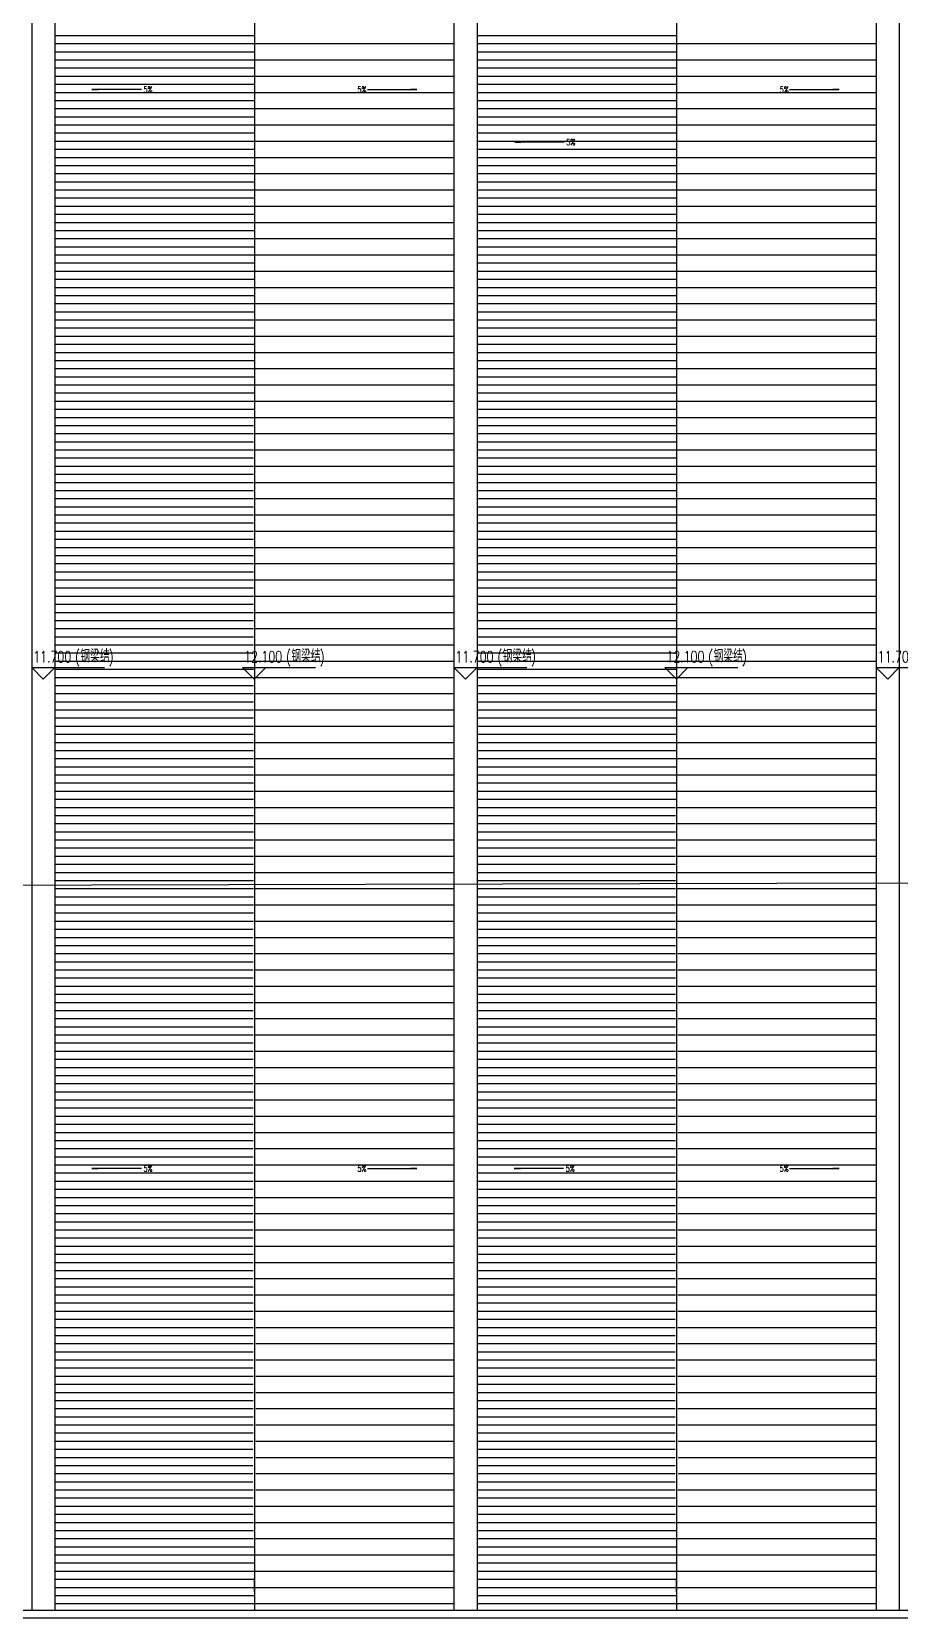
# Model space of a CAD drawing. Extents: x -474411 to 577939, y 0 to 1014176.
# Drawn here: x 305596 to 339496, y 741120 to 803116 of the extents above; entities that cross this region are included whole.
import ezdxf

# ---------------------------------------------------------------- set-up
doc = ezdxf.new("R2010")
doc.units = 0
doc.header["$LTSCALE"] = 1000
doc.header["$MEASUREMENT"] = 0
for name, color, linetype in [('A-AXIS-DP', 126, 'Continuous'), ('A-AXIS-SYMB', 3, 'Continuous'), ('A-HATCH-2', 251, 'Continuous'), ('A-LIN-V', 9, 'Continuous'), ('A-SFCE', 30, 'Continuous'), ('PUB_TEXT', 7, 'Continuous'), ('照明-灯具', 3, 'Continuous')]:
    doc.layers.add(name, color=color, linetype=linetype)
doc.styles.add('_TCH_DIM', font='SIMPLEX', dxfattribs={"bigfont": 'GBCBIG'})

msp = doc.modelspace()

# ---------------------------------------------------------------- linework, layer by layer
at = {"layer": 'A-AXIS-DP', "color": 8}
for p, q in [((314295.8, 742150), (314295.8, 742670)), ((314295.8, 742150), (314295.8, 742670)), ((330795.8, 742150), (330795.8, 742670)), ((330795.8, 742150), (330795.8, 742670))]:
    msp.add_line(p, q, dxfattribs=at)
at = {"layer": 'A-AXIS-SYMB', "color": 8}
for p, q in [((309880, 800852.9), (307950, 800852.9)), ((307950, 800852.9), (308190, 800852.9)), ((318711.6, 800852.9), (320641.6, 800852.9)), ((320641.6, 800852.9), (320401.6, 800852.9)), ((335211.6, 800852.9), (337141.6, 800852.9)), ((337141.6, 800852.9), (336901.6, 800852.9)), ((326400, 798802.9), (324470, 798802.9)), ((324470, 798802.9), (324710, 798802.9)), ((306045.8, 777820), (305595.8, 778270)), ((305595.8, 778270), (308445.8, 778270)), ((306045.8, 777820), (306495.8, 778270)), ((314287.4, 777820), (313837.4, 778270)), ((313837.4, 778270), (316687.4, 778270)), ((314287.4, 777820), (314737.4, 778270)), ((322545.8, 777820), (322095.8, 778270)), ((322095.8, 778270), (324945.8, 778270)), ((322545.8, 777820), (322995.8, 778270)), ((330787.4, 777820), (330337.4, 778270)), ((330337.4, 778270), (333187.4, 778270)), ((330787.4, 777820), (331237.4, 778270)), ((339045.8, 777820), (338595.8, 778270)), ((338595.8, 778270), (341445.8, 778270)), ((339045.8, 777820), (339495.8, 778270)), ((309880, 758691.6), (307950, 758691.6)), ((307950, 758691.6), (308190, 758691.6)), ((318711.6, 758691.6), (320641.6, 758691.6)), ((320641.6, 758691.6), (320401.6, 758691.6)), ((326380, 758691.6), (324450, 758691.6)), ((324450, 758691.6), (324690, 758691.6)), ((335211.6, 758691.6), (337141.6, 758691.6)), ((337141.6, 758691.6), (336901.6, 758691.6))]:
    msp.add_line(p, q, dxfattribs=at)
at = {"layer": 'A-HATCH-2', "color": 8, "linetype": 'Continuous'}
for p, q in [((314277.9, 802957.5), (306495.8, 802957.5)), ((330777.9, 802957.5), (322995.8, 802957.5)), ((314277.7, 802640), (306495.8, 802640)), ((314277.5, 802322.5), (306495.8, 802322.5)), ((322095.8, 802640), (314313.9, 802640)), ((330777.7, 802640), (322995.8, 802640)), ((330777.5, 802322.5), (322995.8, 802322.5)), ((338595.8, 802640), (330813.9, 802640)), ((314277.3, 802005), (306495.8, 802005)), ((314277.1, 801687.5), (306495.8, 801687.5)), ((322095.8, 802005), (314314.4, 802005)), ((330777.3, 802005), (322995.8, 802005)), ((330777.1, 801687.5), (322995.8, 801687.5)), ((338595.8, 802005), (330814.4, 802005)), ((314276.9, 801370), (306495.8, 801370)), ((314276.7, 801052.5), (306495.8, 801052.5)), ((322095.8, 801370), (314314.8, 801370)), ((330776.9, 801370), (322995.8, 801370)), ((330776.7, 801052.5), (322995.8, 801052.5)), ((338595.8, 801370), (330814.8, 801370)), ((314276.4, 800735), (306495.8, 800735)), ((314276.2, 800417.5), (306495.8, 800417.5)), ((322095.8, 800735), (314315.2, 800735)), ((330776.4, 800735), (322995.8, 800735)), ((330776.2, 800417.5), (322995.8, 800417.5)), ((338595.8, 800735), (330815.2, 800735)), ((314276, 800100), (306495.8, 800100)), ((314275.8, 799782.5), (306495.8, 799782.5)), ((322095.8, 800100), (314315.6, 800100)), ((330776, 800100), (322995.8, 800100)), ((330775.8, 799782.5), (322995.8, 799782.5)), ((338595.8, 800100), (330815.6, 800100)), ((314275.6, 799465), (306495.8, 799465)), ((314275.4, 799147.5), (306495.8, 799147.5)), ((322095.8, 799465), (314316, 799465)), ((330775.6, 799465), (322995.8, 799465)), ((330775.4, 799147.5), (322995.8, 799147.5)), ((338595.8, 799465), (330816, 799465)), ((314275.2, 798830), (306495.8, 798830)), ((314275, 798512.5), (306495.8, 798512.5)), ((322095.8, 798830), (314316.4, 798830)), ((330775.2, 798830), (322995.8, 798830)), ((330775, 798512.5), (322995.8, 798512.5)), ((338595.8, 798830), (330816.4, 798830)), ((314274.8, 798195), (306495.8, 798195)), ((322095.8, 798195), (314316.8, 798195)), ((330774.8, 798195), (322995.8, 798195)), ((338595.8, 798195), (330816.8, 798195)), ((314274.6, 797877.5), (306495.8, 797877.5)), ((314274.4, 797560), (306495.8, 797560)), ((322095.8, 797560), (314317.3, 797560)), ((330774.6, 797877.5), (322995.8, 797877.5)), ((330774.4, 797560), (322995.8, 797560)), ((338595.8, 797560), (330817.3, 797560)), ((314274.2, 797242.5), (306495.8, 797242.5)), ((314274, 796925), (306495.8, 796925)), ((322095.8, 796925), (314317.7, 796925)), ((330774.2, 797242.5), (322995.8, 797242.5)), ((330774, 796925), (322995.8, 796925)), ((338595.8, 796925), (330817.7, 796925)), ((314273.8, 796607.5), (306495.8, 796607.5)), ((314273.5, 796290), (306495.8, 796290)), ((322095.8, 796290), (314318.1, 796290)), ((330773.8, 796607.5), (322995.8, 796607.5)), ((330773.5, 796290), (322995.8, 796290)), ((338595.8, 796290), (330818.1, 796290)), ((314273.3, 795972.5), (306495.8, 795972.5)), ((314273.1, 795655), (306495.8, 795655)), ((322095.8, 795655), (314318.5, 795655)), ((330773.3, 795972.5), (322995.8, 795972.5)), ((330773.1, 795655), (322995.8, 795655)), ((338595.8, 795655), (330818.5, 795655)), ((314272.9, 795337.5), (306495.8, 795337.5)), ((314272.7, 795020), (306495.8, 795020)), ((322095.8, 795020), (314318.9, 795020)), ((330772.9, 795337.5), (322995.8, 795337.5)), ((330772.7, 795020), (322995.8, 795020)), ((338595.8, 795020), (330818.9, 795020)), ((314272.5, 794702.5), (306495.8, 794702.5)), ((314272.3, 794385), (306495.8, 794385)), ((322095.8, 794385), (314319.3, 794385)), ((330772.5, 794702.5), (322995.8, 794702.5)), ((330772.3, 794385), (322995.8, 794385)), ((338595.8, 794385), (330819.3, 794385)), ((314272.1, 794067.5), (306495.8, 794067.5)), ((314271.9, 793750), (306495.8, 793750)), ((322095.8, 793750), (314319.7, 793750)), ((330772.1, 794067.5), (322995.8, 794067.5)), ((330771.9, 793750), (322995.8, 793750)), ((338595.8, 793750), (330819.7, 793750)), ((314271.7, 793432.5), (306495.8, 793432.5)), ((314271.5, 793115), (306495.8, 793115)), ((322095.8, 793115), (314320.2, 793115)), ((330771.7, 793432.5), (322995.8, 793432.5)), ((330771.5, 793115), (322995.8, 793115)), ((338595.8, 793115), (330820.2, 793115)), ((314271.3, 792797.5), (306495.8, 792797.5)), ((314271.1, 792480), (306495.8, 792480)), ((322095.8, 792480), (314320.6, 792480)), ((330771.3, 792797.5), (322995.8, 792797.5)), ((330771.1, 792480), (322995.8, 792480)), ((338595.8, 792480), (330820.6, 792480)), ((314270.9, 792162.5), (306495.8, 792162.5)), ((314270.6, 791845), (306495.8, 791845)), ((322095.8, 791845), (314321, 791845)), ((330770.9, 792162.5), (322995.8, 792162.5)), ((330770.6, 791845), (322995.8, 791845)), ((338595.8, 791845), (330821, 791845)), ((314270.4, 791527.5), (306495.8, 791527.5)), ((314270.2, 791210), (306495.8, 791210)), ((322095.8, 791210), (314321.4, 791210)), ((330770.4, 791527.5), (322995.8, 791527.5)), ((330770.2, 791210), (322995.8, 791210)), ((338595.8, 791210), (330821.4, 791210)), ((314270, 790892.5), (306495.8, 790892.5)), ((314269.8, 790575), (306495.8, 790575)), ((322095.8, 790575), (314321.8, 790575)), ((330770, 790892.5), (322995.8, 790892.5)), ((330769.8, 790575), (322995.8, 790575)), ((338595.8, 790575), (330821.8, 790575)), ((314269.6, 790257.5), (306495.8, 790257.5)), ((314269.4, 789940), (306495.8, 789940)), ((322095.8, 789940), (314322.2, 789940)), ((330769.6, 790257.5), (322995.8, 790257.5)), ((330769.4, 789940), (322995.8, 789940)), ((338595.8, 789940), (330822.2, 789940)), ((314269.2, 789622.5), (306495.8, 789622.5)), ((314269, 789305), (306495.8, 789305)), ((322095.8, 789305), (314322.6, 789305)), ((330769.2, 789622.5), (322995.8, 789622.5)), ((330769, 789305), (322995.8, 789305)), ((338595.8, 789305), (330822.6, 789305)), ((314268.8, 788987.5), (306495.8, 788987.5)), ((314268.6, 788670), (306495.8, 788670)), ((322095.8, 788670), (314323.1, 788670)), ((330768.8, 788987.5), (322995.8, 788987.5)), ((330768.6, 788670), (322995.8, 788670)), ((338595.8, 788670), (330823.1, 788670)), ((314268.4, 788352.5), (306495.8, 788352.5)), ((314268.2, 788035), (306495.8, 788035)), ((322095.8, 788035), (314323.5, 788035)), ((330768.4, 788352.5), (322995.8, 788352.5)), ((330768.2, 788035), (322995.8, 788035)), ((338595.8, 788035), (330823.5, 788035)), ((314268, 787717.5), (306495.8, 787717.5)), ((314267.7, 787400), (306495.8, 787400)), ((322095.8, 787400), (314323.9, 787400)), ((330768, 787717.5), (322995.8, 787717.5)), ((330767.7, 787400), (322995.8, 787400)), ((338595.8, 787400), (330823.9, 787400)), ((314267.5, 787082.5), (306495.8, 787082.5)), ((314267.3, 786765), (306495.8, 786765)), ((322095.8, 786765), (314324.3, 786765)), ((330767.5, 787082.5), (322995.8, 787082.5)), ((330767.3, 786765), (322995.8, 786765)), ((338595.8, 786765), (330824.3, 786765)), ((314267.1, 786447.5), (306495.8, 786447.5)), ((314266.9, 786130), (306495.8, 786130)), ((322095.8, 786130), (314324.7, 786130)), ((330767.1, 786447.5), (322995.8, 786447.5)), ((330766.9, 786130), (322995.8, 786130)), ((338595.8, 786130), (330824.7, 786130)), ((314266.7, 785812.5), (306495.8, 785812.5)), ((314266.5, 785495), (306495.8, 785495)), ((322095.8, 785495), (314325.1, 785495)), ((330766.7, 785812.5), (322995.8, 785812.5)), ((330766.5, 785495), (322995.8, 785495)), ((338595.8, 785495), (330825.1, 785495)), ((314266.3, 785177.5), (306495.8, 785177.5)), ((330766.3, 785177.5), (322995.8, 785177.5)), ((314266.1, 784860), (306495.8, 784860)), ((314265.9, 784542.5), (306495.8, 784542.5)), ((322095.8, 784860), (314325.5, 784860)), ((330766.1, 784860), (322995.8, 784860)), ((330765.9, 784542.5), (322995.8, 784542.5)), ((338595.8, 784860), (330825.5, 784860)), ((314265.7, 784225), (306495.8, 784225)), ((314265.5, 783907.5), (306495.8, 783907.5)), ((322095.8, 784225), (314326, 784225)), ((330765.7, 784225), (322995.8, 784225)), ((330765.5, 783907.5), (322995.8, 783907.5)), ((338595.8, 784225), (330826, 784225)), ((314265.3, 783590), (306495.8, 783590)), ((314265.1, 783272.5), (306495.8, 783272.5)), ((322095.8, 783590), (314326.4, 783590)), ((330765.3, 783590), (322995.8, 783590)), ((330765.1, 783272.5), (322995.8, 783272.5)), ((338595.8, 783590), (330826.4, 783590)), ((314264.8, 782955), (306495.8, 782955)), ((314264.6, 782637.5), (306495.8, 782637.5)), ((322095.8, 782955), (314326.8, 782955)), ((330764.8, 782955), (322995.8, 782955)), ((330764.6, 782637.5), (322995.8, 782637.5)), ((338595.8, 782955), (330826.8, 782955)), ((314264.4, 782320), (306495.8, 782320)), ((314264.2, 782002.5), (306495.8, 782002.5)), ((322095.8, 782320), (314327.2, 782320)), ((330764.4, 782320), (322995.8, 782320)), ((330764.2, 782002.5), (322995.8, 782002.5)), ((338595.8, 782320), (330827.2, 782320)), ((314264, 781685), (306495.8, 781685)), ((314263.8, 781367.5), (306495.8, 781367.5)), ((322095.8, 781685), (314327.6, 781685)), ((330764, 781685), (322995.8, 781685)), ((330763.8, 781367.5), (322995.8, 781367.5)), ((338595.8, 781685), (330827.6, 781685)), ((314263.6, 781050), (306495.8, 781050)), ((314263.4, 780732.5), (306495.8, 780732.5)), ((322095.8, 781050), (314328, 781050)), ((330763.6, 781050), (322995.8, 781050)), ((330763.4, 780732.5), (322995.8, 780732.5)), ((338595.8, 781050), (330828, 781050)), ((314263.2, 780415), (306495.8, 780415)), ((314263, 780097.5), (306495.8, 780097.5)), ((322095.8, 780415), (314328.4, 780415)), ((330763.2, 780415), (322995.8, 780415)), ((330763, 780097.5), (322995.8, 780097.5)), ((338595.8, 780415), (330828.4, 780415)), ((314262.8, 779780), (306495.8, 779780)), ((314262.6, 779462.5), (306495.8, 779462.5)), ((322095.8, 779780), (314328.9, 779780)), ((330762.8, 779780), (322995.8, 779780)), ((330762.6, 779462.5), (322995.8, 779462.5)), ((338595.8, 779780), (330828.9, 779780)), ((314262.4, 779145), (306495.8, 779145)), ((314262.2, 778827.5), (306495.8, 778827.5)), ((322095.8, 779145), (314329.3, 779145)), ((330762.4, 779145), (322995.8, 779145)), ((330762.2, 778827.5), (322995.8, 778827.5)), ((338595.8, 779145), (330829.3, 779145)), ((314261.9, 778510), (306495.8, 778510)), ((314261.7, 778192.5), (306495.8, 778192.5)), ((322095.8, 778510), (314329.7, 778510)), ((330761.9, 778510), (322995.8, 778510)), ((330761.7, 778192.5), (322995.8, 778192.5)), ((338595.8, 778510), (330829.7, 778510)), ((314261.5, 777875), (306495.8, 777875)), ((314261.3, 777557.5), (306495.8, 777557.5)), ((322095.8, 777875), (314330.1, 777875)), ((330761.5, 777875), (322995.8, 777875)), ((330761.3, 777557.5), (322995.8, 777557.5)), ((338595.8, 777875), (330830.1, 777875)), ((314261.1, 777240), (306495.8, 777240)), ((314260.9, 776922.5), (306495.8, 776922.5)), ((322095.8, 777240), (314330.5, 777240)), ((330761.1, 777240), (322995.8, 777240)), ((330760.9, 776922.5), (322995.8, 776922.5)), ((338595.8, 777240), (330830.5, 777240)), ((314260.7, 776605), (306495.8, 776605)), ((314260.5, 776287.5), (306495.8, 776287.5)), ((322095.8, 776605), (314330.9, 776605)), ((330760.7, 776605), (322995.8, 776605)), ((330760.5, 776287.5), (322995.8, 776287.5)), ((338595.8, 776605), (330830.9, 776605)), ((314260.3, 775970), (306495.8, 775970)), ((314260.1, 775652.5), (306495.8, 775652.5)), ((322095.8, 775970), (314331.3, 775970)), ((330760.3, 775970), (322995.8, 775970)), ((330760.1, 775652.5), (322995.8, 775652.5)), ((338595.8, 775970), (330831.3, 775970)), ((314259.9, 775335), (306495.8, 775335)), ((314259.7, 775017.5), (306495.8, 775017.5)), ((322095.8, 775335), (314331.8, 775335)), ((330759.9, 775335), (322995.8, 775335)), ((330759.7, 775017.5), (322995.8, 775017.5)), ((338595.8, 775335), (330831.8, 775335)), ((314259.5, 774700), (306495.8, 774700)), ((314259.3, 774382.5), (306495.8, 774382.5)), ((322095.8, 774700), (314332.2, 774700)), ((330759.5, 774700), (322995.8, 774700)), ((330759.3, 774382.5), (322995.8, 774382.5)), ((338595.8, 774700), (330832.2, 774700)), ((314259, 774065), (306495.8, 774065)), ((314258.8, 773747.5), (306495.8, 773747.5)), ((322095.8, 774065), (314332.6, 774065)), ((330759, 774065), (322995.8, 774065)), ((330758.8, 773747.5), (322995.8, 773747.5)), ((338595.8, 774065), (330832.6, 774065)), ((314258.6, 773430), (306495.8, 773430)), ((314258.4, 773112.5), (306495.8, 773112.5)), ((322095.8, 773430), (314333, 773430)), ((330758.6, 773430), (322995.8, 773430)), ((330758.4, 773112.5), (322995.8, 773112.5)), ((338595.8, 773430), (330833, 773430)), ((314258.2, 772795), (306495.8, 772795)), ((314258, 772477.5), (306495.8, 772477.5)), ((322095.8, 772795), (314333.4, 772795)), ((330758.2, 772795), (322995.8, 772795)), ((330758, 772477.5), (322995.8, 772477.5)), ((338595.8, 772795), (330833.4, 772795)), ((314257.8, 772160), (306495.8, 772160)), ((322095.8, 772160), (314333.8, 772160)), ((330757.8, 772160), (322995.8, 772160)), ((338595.8, 772160), (330833.8, 772160)), ((314257.6, 771842.5), (306495.8, 771842.5)), ((314257.4, 771525), (306495.8, 771525)), ((322095.8, 771525), (314334.2, 771525)), ((330757.6, 771842.5), (322995.8, 771842.5)), ((330757.4, 771525), (322995.8, 771525)), ((338595.8, 771525), (330834.2, 771525)), ((314257.2, 771207.5), (306495.8, 771207.5)), ((314257, 770890), (306495.8, 770890)), ((322095.8, 770890), (314334.7, 770890)), ((330757.2, 771207.5), (322995.8, 771207.5)), ((330757, 770890), (322995.8, 770890)), ((338595.8, 770890), (330834.7, 770890)), ((314256.8, 770572.5), (306495.8, 770572.5)), ((314256.6, 770255), (306495.8, 770255)), ((322095.8, 770255), (314335.1, 770255)), ((330756.8, 770572.5), (322995.8, 770572.5)), ((330756.6, 770255), (322995.8, 770255)), ((338595.8, 770255), (330835.1, 770255)), ((314256.4, 769937.5), (306495.8, 769937.5)), ((314256.1, 769620), (306495.8, 769620)), ((322095.8, 769620), (314335.5, 769620)), ((330756.4, 769937.5), (322995.8, 769937.5)), ((330756.1, 769620), (322995.8, 769620)), ((338595.8, 769620), (330835.5, 769620)), ((314255.9, 769302.5), (306495.8, 769302.5)), ((314255.7, 768985), (306495.8, 768985)), ((322095.8, 768985), (314335.9, 768985)), ((330755.9, 769302.5), (322995.8, 769302.5)), ((330755.7, 768985), (322995.8, 768985)), ((338595.8, 768985), (330835.9, 768985)), ((314255.5, 768667.5), (306495.8, 768667.5)), ((314255.3, 768350), (306495.8, 768350)), ((322095.8, 768350), (314336.3, 768350)), ((330755.5, 768667.5), (322995.8, 768667.5)), ((330755.3, 768350), (322995.8, 768350)), ((338595.8, 768350), (330836.3, 768350)), ((314255.1, 768032.5), (306495.8, 768032.5)), ((314254.9, 767715), (306495.8, 767715)), ((322095.8, 767715), (314336.7, 767715)), ((330755.1, 768032.5), (322995.8, 768032.5)), ((330754.9, 767715), (322995.8, 767715)), ((338595.8, 767715), (330836.7, 767715)), ((314254.7, 767397.5), (306495.8, 767397.5)), ((314254.5, 767080), (306495.8, 767080)), ((322095.8, 767080), (314337.1, 767080)), ((330754.7, 767397.5), (322995.8, 767397.5)), ((330754.5, 767080), (322995.8, 767080)), ((338595.8, 767080), (330837.1, 767080)), ((314254.3, 766762.5), (306495.8, 766762.5)), ((314254.1, 766445), (306495.8, 766445)), ((322095.8, 766445), (314337.6, 766445)), ((330754.3, 766762.5), (322995.8, 766762.5)), ((330754.1, 766445), (322995.8, 766445)), ((338595.8, 766445), (330837.6, 766445)), ((314253.9, 766127.5), (306495.8, 766127.5)), ((314253.7, 765810), (306495.8, 765810)), ((322095.8, 765810), (314338, 765810)), ((330753.9, 766127.5), (322995.8, 766127.5)), ((330753.7, 765810), (322995.8, 765810)), ((338595.8, 765810), (330838, 765810)), ((314253.5, 765492.5), (306495.8, 765492.5)), ((314253.3, 765175), (306495.8, 765175)), ((322095.8, 765175), (314338.4, 765175)), ((330753.5, 765492.5), (322995.8, 765492.5)), ((330753.3, 765175), (322995.8, 765175)), ((338595.8, 765175), (330838.4, 765175)), ((314253, 764857.5), (306495.8, 764857.5)), ((314252.8, 764540), (306495.8, 764540)), ((322095.8, 764540), (314338.8, 764540)), ((330753, 764857.5), (322995.8, 764857.5)), ((330752.8, 764540), (322995.8, 764540)), ((338595.8, 764540), (330838.8, 764540)), ((314252.6, 764222.5), (306495.8, 764222.5)), ((314252.4, 763905), (306495.8, 763905)), ((322095.8, 763905), (314339.2, 763905)), ((330752.6, 764222.5), (322995.8, 764222.5)), ((330752.4, 763905), (322995.8, 763905)), ((338595.8, 763905), (330839.2, 763905)), ((314252.2, 763587.5), (306495.8, 763587.5)), ((314252, 763270), (306495.8, 763270)), ((322095.8, 763270), (314339.6, 763270)), ((330752.2, 763587.5), (322995.8, 763587.5)), ((330752, 763270), (322995.8, 763270)), ((338595.8, 763270), (330839.6, 763270)), ((314251.8, 762952.5), (306495.8, 762952.5)), ((314251.6, 762635), (306495.8, 762635)), ((322095.8, 762635), (314340, 762635)), ((330751.8, 762952.5), (322995.8, 762952.5)), ((330751.6, 762635), (322995.8, 762635)), ((338595.8, 762635), (330840, 762635)), ((314251.4, 762317.5), (306495.8, 762317.5)), ((314251.2, 762000), (306495.8, 762000)), ((322095.8, 762000), (314340.5, 762000)), ((330751.4, 762317.5), (322995.8, 762317.5)), ((330751.2, 762000), (322995.8, 762000)), ((338595.8, 762000), (330840.5, 762000)), ((314251, 761682.5), (306495.8, 761682.5)), ((314250.8, 761365), (306495.8, 761365)), ((322095.8, 761365), (314340.9, 761365)), ((330751, 761682.5), (322995.8, 761682.5)), ((330750.8, 761365), (322995.8, 761365)), ((338595.8, 761365), (330840.9, 761365)), ((314250.6, 761047.5), (306495.8, 761047.5)), ((314250.4, 760730), (306495.8, 760730)), ((322095.8, 760730), (314341.3, 760730)), ((330750.6, 761047.5), (322995.8, 761047.5)), ((330750.4, 760730), (322995.8, 760730)), ((338595.8, 760730), (330841.3, 760730)), ((314250.1, 760412.5), (306495.8, 760412.5)), ((314249.9, 760095), (306495.8, 760095)), ((322095.8, 760095), (314341.7, 760095)), ((330750.1, 760412.5), (322995.8, 760412.5)), ((330749.9, 760095), (322995.8, 760095)), ((338595.8, 760095), (330841.7, 760095)), ((314249.7, 759777.5), (306495.8, 759777.5)), ((314249.5, 759460), (306495.8, 759460)), ((322095.8, 759460), (314342.1, 759460)), ((330749.7, 759777.5), (322995.8, 759777.5)), ((330749.5, 759460), (322995.8, 759460)), ((338595.8, 759460), (330842.1, 759460)), ((314249.3, 759142.5), (306495.8, 759142.5)), ((330749.3, 759142.5), (322995.8, 759142.5)), ((314249.1, 758825), (306495.8, 758825)), ((314248.9, 758507.5), (306495.8, 758507.5)), ((322095.8, 758825), (314342.5, 758825)), ((330749.1, 758825), (322995.8, 758825)), ((330748.9, 758507.5), (322995.8, 758507.5)), ((338595.8, 758825), (330842.5, 758825)), ((314248.7, 758190), (306495.8, 758190)), ((314248.5, 757872.5), (306495.8, 757872.5)), ((322095.8, 758190), (314342.9, 758190)), ((330748.7, 758190), (322995.8, 758190)), ((330748.5, 757872.5), (322995.8, 757872.5)), ((338595.8, 758190), (330842.9, 758190)), ((314248.3, 757555), (306495.8, 757555)), ((314248.1, 757237.5), (306495.8, 757237.5)), ((322095.8, 757555), (314343.4, 757555)), ((330748.3, 757555), (322995.8, 757555)), ((330748.1, 757237.5), (322995.8, 757237.5)), ((338595.8, 757555), (330843.4, 757555)), ((314247.9, 756920), (306495.8, 756920)), ((314247.7, 756602.5), (306495.8, 756602.5)), ((322095.8, 756920), (314343.8, 756920)), ((330747.9, 756920), (322995.8, 756920)), ((330747.7, 756602.5), (322995.8, 756602.5)), ((338595.8, 756920), (330843.8, 756920)), ((314247.5, 756285), (306495.8, 756285)), ((314247.2, 755967.5), (306495.8, 755967.5)), ((322095.8, 756285), (314344.2, 756285)), ((330747.5, 756285), (322995.8, 756285)), ((330747.2, 755967.5), (322995.8, 755967.5)), ((338595.8, 756285), (330844.2, 756285)), ((314247, 755650), (306495.8, 755650)), ((314246.8, 755332.5), (306495.8, 755332.5)), ((322095.8, 755650), (314344.6, 755650)), ((330747, 755650), (322995.8, 755650)), ((330746.8, 755332.5), (322995.8, 755332.5)), ((338595.8, 755650), (330844.6, 755650)), ((314246.6, 755015), (306495.8, 755015)), ((314246.4, 754697.5), (306495.8, 754697.5)), ((322095.8, 755015), (314345, 755015)), ((330746.6, 755015), (322995.8, 755015)), ((330746.4, 754697.5), (322995.8, 754697.5)), ((338595.8, 755015), (330845, 755015)), ((314246.2, 754380), (306495.8, 754380)), ((314246, 754062.5), (306495.8, 754062.5)), ((322095.8, 754380), (314345.4, 754380)), ((330746.2, 754380), (322995.8, 754380)), ((330746, 754062.5), (322995.8, 754062.5)), ((338595.8, 754380), (330845.4, 754380)), ((314245.8, 753745), (306495.8, 753745)), ((314245.6, 753427.5), (306495.8, 753427.5)), ((322095.8, 753745), (314345.8, 753745)), ((330745.8, 753745), (322995.8, 753745)), ((330745.6, 753427.5), (322995.8, 753427.5)), ((338595.8, 753745), (330845.8, 753745)), ((314245.4, 753110), (306495.8, 753110)), ((314245.2, 752792.5), (306495.8, 752792.5)), ((322095.8, 753110), (314346.3, 753110)), ((330745.4, 753110), (322995.8, 753110)), ((330745.2, 752792.5), (322995.8, 752792.5)), ((338595.8, 753110), (330846.3, 753110)), ((314245, 752475), (306495.8, 752475)), ((314244.8, 752157.5), (306495.8, 752157.5)), ((322095.8, 752475), (314346.7, 752475)), ((330745, 752475), (322995.8, 752475)), ((330744.8, 752157.5), (322995.8, 752157.5)), ((338595.8, 752475), (330846.7, 752475)), ((314244.6, 751840), (306495.8, 751840)), ((314244.3, 751522.5), (306495.8, 751522.5)), ((322095.8, 751840), (314347.1, 751840)), ((330744.6, 751840), (322995.8, 751840)), ((330744.3, 751522.5), (322995.8, 751522.5)), ((338595.8, 751840), (330847.1, 751840)), ((314244.1, 751205), (306495.8, 751205)), ((314243.9, 750887.5), (306495.8, 750887.5)), ((322095.8, 751205), (314347.5, 751205)), ((330744.1, 751205), (322995.8, 751205)), ((330743.9, 750887.5), (322995.8, 750887.5)), ((338595.8, 751205), (330847.5, 751205)), ((314243.7, 750570), (306495.8, 750570)), ((314243.5, 750252.5), (306495.8, 750252.5)), ((322095.8, 750570), (314347.9, 750570)), ((330743.7, 750570), (322995.8, 750570)), ((330743.5, 750252.5), (322995.8, 750252.5)), ((338595.8, 750570), (330847.9, 750570)), ((314243.3, 749935), (306495.8, 749935)), ((314243.1, 749617.5), (306495.8, 749617.5)), ((322095.8, 749935), (314348.3, 749935)), ((330743.3, 749935), (322995.8, 749935)), ((330743.1, 749617.5), (322995.8, 749617.5)), ((338595.8, 749935), (330848.3, 749935)), ((314242.9, 749300), (306495.8, 749300)), ((314242.7, 748982.5), (306495.8, 748982.5)), ((322095.8, 749300), (314348.7, 749300)), ((330742.9, 749300), (322995.8, 749300)), ((330742.7, 748982.5), (322995.8, 748982.5)), ((338595.8, 749300), (330848.7, 749300)), ((314242.5, 748665), (306495.8, 748665)), ((314242.3, 748347.5), (306495.8, 748347.5)), ((322095.8, 748665), (314349.2, 748665)), ((330742.5, 748665), (322995.8, 748665)), ((330742.3, 748347.5), (322995.8, 748347.5)), ((338595.8, 748665), (330849.2, 748665)), ((314242.1, 748030), (306495.8, 748030)), ((314241.9, 747712.5), (306495.8, 747712.5)), ((322095.8, 748030), (314349.6, 748030)), ((330742.1, 748030), (322995.8, 748030)), ((330741.9, 747712.5), (322995.8, 747712.5)), ((338595.8, 748030), (330849.6, 748030)), ((314241.7, 747395), (306495.8, 747395)), ((314241.4, 747077.5), (306495.8, 747077.5)), ((322095.8, 747395), (314350, 747395)), ((330741.7, 747395), (322995.8, 747395)), ((330741.4, 747077.5), (322995.8, 747077.5)), ((338595.8, 747395), (330850, 747395)), ((314241.2, 746760), (306495.8, 746760)), ((314241, 746442.5), (306495.8, 746442.5)), ((322095.8, 746760), (314350.4, 746760)), ((330741.2, 746760), (322995.8, 746760)), ((330741, 746442.5), (322995.8, 746442.5)), ((338595.8, 746760), (330850.4, 746760)), ((314243.7, 746125), (306495.8, 746125)), ((322095.8, 746125), (314347.9, 746125)), ((330743.7, 746125), (322995.8, 746125)), ((338595.8, 746125), (330847.9, 746125)), ((314247.3, 745807.5), (306495.8, 745807.5)), ((314250.8, 745490), (306495.8, 745490)), ((322095.8, 745490), (314340.9, 745490)), ((330747.3, 745807.5), (322995.8, 745807.5)), ((330750.8, 745490), (322995.8, 745490)), ((338595.8, 745490), (330840.9, 745490)), ((314254.3, 745172.5), (306495.8, 745172.5)), ((314257.8, 744855), (306495.8, 744855)), ((322095.8, 744855), (314333.8, 744855)), ((330754.3, 745172.5), (322995.8, 745172.5)), ((330757.8, 744855), (322995.8, 744855)), ((338595.8, 744855), (330833.8, 744855)), ((314261.3, 744537.5), (306495.8, 744537.5)), ((314264.8, 744220), (306495.8, 744220)), ((322095.8, 744220), (314326.8, 744220)), ((330761.3, 744537.5), (322995.8, 744537.5)), ((330764.8, 744220), (322995.8, 744220)), ((338595.8, 744220), (330826.8, 744220)), ((314268.3, 743902.5), (306495.8, 743902.5)), ((314271.9, 743585), (306495.8, 743585)), ((322095.8, 743585), (314319.8, 743585)), ((330768.3, 743902.5), (322995.8, 743902.5)), ((330771.9, 743585), (322995.8, 743585)), ((338595.8, 743585), (330819.8, 743585)), ((314275.4, 743267.5), (306495.8, 743267.5)), ((314278.9, 742950), (306495.8, 742950)), ((322095.8, 742950), (314312.7, 742950)), ((330775.4, 743267.5), (322995.8, 743267.5)), ((330778.9, 742950), (322995.8, 742950)), ((338595.8, 742950), (330812.7, 742950)), ((314282.4, 742632.5), (306495.8, 742632.5)), ((314285.9, 742315), (306495.8, 742315)), ((322095.8, 742315), (314305.7, 742315)), ((330782.4, 742632.5), (322995.8, 742632.5)), ((330785.9, 742315), (322995.8, 742315)), ((338595.8, 742315), (330805.7, 742315)), ((314289.4, 741997.5), (306495.8, 741997.5)), ((314292.9, 741680), (306495.8, 741680)), ((322095.8, 741680), (314298.7, 741680)), ((330789.4, 741997.5), (322995.8, 741997.5)), ((330792.9, 741680), (322995.8, 741680)), ((338595.8, 741680), (330798.7, 741680))]:
    msp.add_line(p, q, dxfattribs=at)
at = {"layer": 'A-LIN-V', "color": 8}
for p, q in [((305595.8, 832220), (305595.8, 741420)), ((306495.8, 832220), (306495.8, 741420)), ((322095.8, 832220), (322095.8, 741420)), ((322995.8, 832220), (322995.8, 741420)), ((338595.8, 832220), (338595.8, 741420)), ((339495.8, 832220), (339495.8, 741420))]:
    msp.add_line(p, q, dxfattribs=at)
at = {"layer": 'A-SFCE', "color": 8}
for p, q in [((314295.8, 832220), (314295.8, 741420)), ((330795.8, 832220), (330795.8, 741420)), ((355945.9, 741120), (245445.9, 741120)), ((355945.9, 741420), (245745.9, 741420))]:
    msp.add_line(p, q, dxfattribs=at)
at = {"layer": '照明-灯具', "color": 6, "ltscale": 500}
msp.add_lwpolyline([(356141.5, 769886.7), (356141.5, 769886.7), (249020.6, 769623.8), (245682, 759320)], dxfattribs=at)

# ---------------------------------------------------------------- texts
at = {"layer": 'PUB_TEXT', "color": 8, "style": '_TCH_DIM', "width": 0.705882}
for s, height, p in [('5%', 238, (309964, 800733.9)), ('5%', 238, (318323.6, 800733.9)), ('5%', 238, (334823.6, 800733.9)), ('5%', 238, (326484, 798683.9)), ('11.700', 446.25, (305655, 778470)), ('(', 446.2, (307290, 778470)), (')', 446.2, (308605.9, 778470)), ('12.100', 446.25, (313896.6, 778470)), ('(', 446.2, (315531.6, 778470)), (')', 446.2, (316847.5, 778470)), ('11.700', 446.25, (322155, 778470)), ('(', 446.2, (323790, 778470)), (')', 446.2, (325105.9, 778470)), ('12.100', 446.25, (330396.6, 778470)), ('(', 446.2, (332031.6, 778470)), (')', 446.2, (333347.5, 778470)), ('11.700', 446.25, (338655, 778470)), ('5%', 238, (309964, 758572.6)), ('5%', 238, (318323.6, 758572.6)), ('5%', 238, (326464, 758572.6)), ('5%', 238, (334823.6, 758572.6))]:
    msp.add_text(s, height=height, dxfattribs=at).set_placement(p)
at = {"layer": 'PUB_TEXT', "color": 8, "style": '_TCH_DIM'}
for p in [(307500, 778470), (315741.6, 778470), (324000, 778470), (332241.6, 778470)]:
    msp.add_text('钢梁结', height=506.38, dxfattribs=at).set_placement(p)

doc.saveas('drawing.dxf')
